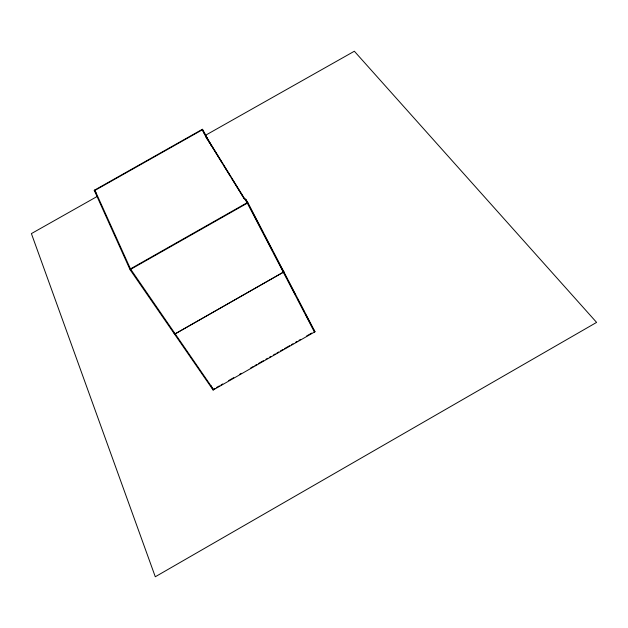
<?xml version="1.0" encoding="UTF-8"?>
<svg xmlns="http://www.w3.org/2000/svg" width="628" height="628" viewBox="0 0 628 628"><rect width="100%" height="100%" fill="white"/><g stroke="black" fill="none" stroke-linecap="round" stroke-linejoin="round"><path stroke-width="0.94" d="M215.074 388.347L213.434 389.281L213.646 389.721L130.467 268.886L247.087 202.734M216.707 387.413L219.368 385.89M221.056 384.925L222.752 383.951M228.678 380.56L233.765 377.656M239.692 374.264L241.388 373.299M250.698 367.969L253.241 366.517M254.937 365.543L256.624 364.578M258.32 363.604L263.407 360.7M265.942 359.247L267.638 358.282M269.334 357.308L271.029 356.343M273.565 354.891L275.26 353.917M276.956 352.952L278.651 351.978M280.339 351.013L282.883 349.561M284.578 348.587L289.657 345.683M291.353 344.717L293.048 343.744M295.584 342.291L297.279 341.326M298.975 340.352L300.671 339.387M306.597 335.996L311.676 333.091M211.589 146.136L202.412 129.274L94.247 190.323L130.059 269.679L213.12 390.027L314.989 331.749L247.942 202.805L245.642 199.092L245.046 199.429M281.595 268.18L283.872 271.9L175.141 333.853L174.929 333.405M283.872 271.9L174.576 334.182L173.336 331.513M130.059 269.679L247.942 202.805M202.075 129.933L94.977 190.386L95.252 190.802M204.359 132.414L203.802 132.728L207.232 139.235M97.183 196.454L31.4 233.6L155.289 576.763L596.6 322.399L354.349 51.237L205.686 135.185M94.247 190.323L96.422 193.565M201.863 129.588L247.338 203.15L314.463 332.047L314.22 331.631M205.45 135.899L222.336 163.233M223.348 164.874L230.515 176.468M231.536 178.117L244.323 198.817M205.654 136.3L209.768 142.956M210.788 144.613L244.041 198.424M283.055 271.798L283.314 272.222M313.199 328.797L314.989 331.749M202.412 129.274L207.907 139.691M208.818 141.426L209.736 143.16M245.642 199.092L247.44 202.546M248.343 204.273L263.171 232.776M264.074 234.503L272.607 250.91M273.51 252.637L278.903 262.999M279.798 264.726L287.02 278.596M287.922 280.331L295.144 294.218M297.405 298.559L304.627 312.438M305.53 314.181L312.76 328.059M211.016 385.631L213.12 390.027M94.812 190.009L130.671 269.334"/></g></svg>
